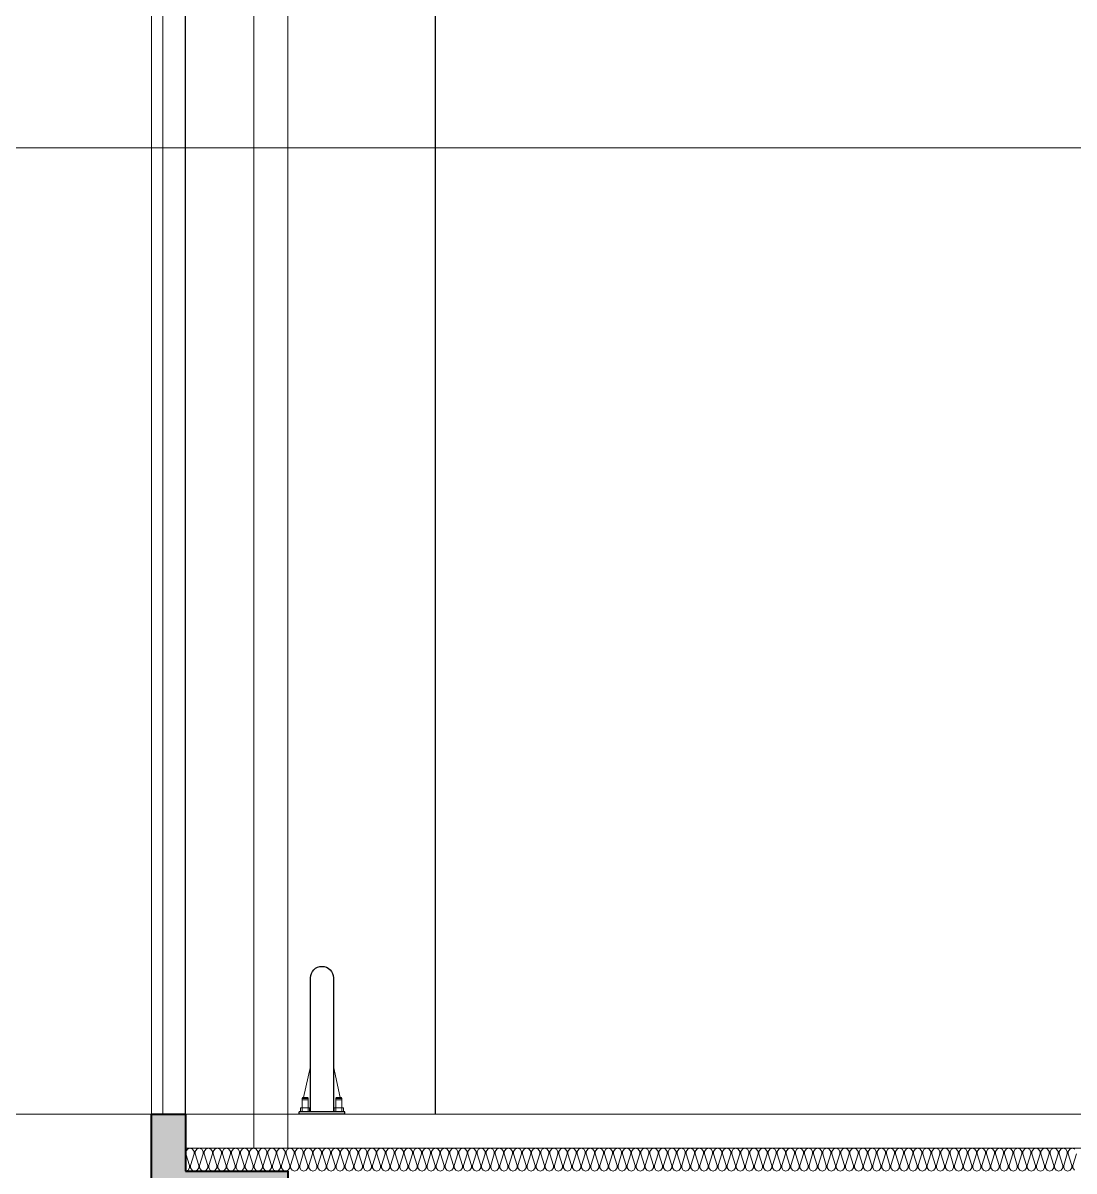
# Model space of a CAD drawing. Header units: millimetres. Extents: x 0 to 420000, y 0 to 297000.
# Drawn here: x 154798 to 159420, y 168250 to 173299 of the extents above; entities that cross this region are included whole.
import ezdxf

# ---------------------------------------------------------------- set-up
doc = ezdxf.new("R2010")
doc.units = ezdxf.units.MM
doc.linetypes.add('CEN', pattern=[62, 60, -1, 0, -1])
for name, color, linetype, lineweight in [('A-AXIS-LINE', 1, 'CEN', 15), ('A-CONC-LIN1', 2, 'Continuous', 40), ('A-ELEV-LIN2', 7, 'Continuous', 25), ('A-ELEV-LIN3', 8, 'Continuous', 18), ('A-WAXM-PANL', 6, 'Continuous', 20), ('A-XXXX-FIN2', 6, 'Continuous', 20), ('A-XXXX-INSL1', 15, 'Continuous', 18), ('A-XXXX-INSL2', 8, 'Continuous', 18)]:
    doc.layers.add(name, color=color, linetype=linetype, lineweight=lineweight)
doc.layers.add('A-CONC-SOLD', color=253, linetype='CEN')

# ---------------------------------------------------------------- blocks, each defined once
blk = doc.blocks.new('axis(220316)')
at = {"layer": 'A-AXIS-LINE', "ltscale": 1000}
for p, q in [((4631788.1, -426868.7), (4955413.1, -426868.7)), ((4631788.1, -431118.7), (4955413.1, -431118.7))]:
    blk.add_line(p, q, dxfattribs=at)
blk = doc.blocks.new('횡지하층')
at = {"layer": 'A-CONC-SOLD'}
h = blk.add_hatch(color=256, dxfattribs=at)
h.dxf.hatch_style = 1
h.paths.add_polyline_path([(4890650.6, -238161.1), (4890250.6, -238161.1), (4890250.6, -237111.1), (4890100.6, -237111.1), (4890100.6, -237361.1), (4889650.6, -237361.1), (4889650.6, -238361.1), (4889600.6, -238361.1), (4889600.6, -239061.1), (4889950.6, -239061.1), (4889950.6, -247661.1), (4889200.6, -247661.1), (4889200.6, -247111.1), (4889000.6, -247111.1), (4889000.6, -247661.1), (4758200.6, -247661.1), (4758200.6, -247111.1), (4758000.6, -247111.1), (4758000.6, -247661.1), (4757250.6, -247661.1), (4757250.6, -239061.1), (4757600.6, -239061.1), (4757600.6, -238361.1), (4757550.6, -238361.1), (4757550.6, -237361.1), (4757100.6, -237361.1), (4757100.6, -237111.1), (4756950.6, -237111.1), (4756950.6, -238161.1), (4756550.6, -238161.1), (4756550.6, -247961.1), (4890650.6, -247961.1)])
at = {"layer": 'A-CONC-LIN1'}
blk.add_lwpolyline([(4756550.6, -247961.1), (4756550.6, -238161.1), (4756950.6, -238161.1), (4756950.6, -237111.1), (4757100.6, -237111.1), (4757100.6, -237361.1), (4757550.6, -237361.1), (4757550.6, -238361.1), (4757600.6, -238361.1), (4757600.6, -239061.1), (4757250.6, -239061.1), (4757250.6, -247661.1), (4758000.6, -247661.1), (4758000.6, -247111.1), (4758200.6, -247111.1), (4758200.6, -247661.1), (4889000.6, -247661.1)], dxfattribs=at)
at = {"layer": 'A-XXXX-FIN2'}
blk.add_line((4757100.6, -237111.1), (4890100.6, -237111.1), dxfattribs=at)
at = {"layer": 'A-XXXX-INSL2'}
blk.add_line((4757100.4, -237261.1), (4890100.5, -237261.1), dxfattribs=at)
for points in [[(4761009.6, -237357.1), (4761002.6, -237347.1), (4761002.6, -237336.1), (4761018.6, -237286.1)], [(4761011.6, -237265.1), (4761000.6, -237261.1), (4760989.6, -237265.1), (4760982.6, -237275.1), (4760982.6, -237286.1), (4760998.6, -237336.1), (4760998.6, -237347.1), (4760991.6, -237357.1), (4760980.6, -237361.1), (4760969.6, -237357.1), (4760962.6, -237347.1), (4760962.6, -237336.1), (4760978.6, -237286.1), (4760978.6, -237275.1), (4760971.6, -237265.1), (4760960.6, -237261.1), (4760949.6, -237265.1), (4760942.6, -237275.1), (4760942.6, -237286.1), (4760958.6, -237336.1), (4760958.6, -237347.1), (4760951.6, -237357.1), (4760940.6, -237361.1), (4760929.6, -237357.1), (4760922.6, -237347.1), (4760922.6, -237336.1), (4760938.6, -237286.1), (4760938.6, -237275.1), (4760931.6, -237265.1), (4760920.6, -237261.1), (4760909.6, -237265.1), (4760902.6, -237275.1), (4760902.6, -237286.1), (4760918.6, -237336.1), (4760918.6, -237347.1), (4760911.6, -237357.1), (4760900.6, -237361.1), (4760889.6, -237357.1), (4760882.6, -237347.1), (4760882.6, -237336.1), (4760898.6, -237286.1), (4760898.6, -237275.1), (4760891.6, -237265.1), (4760880.6, -237261.1), (4760869.6, -237265.1), (4760862.6, -237275.1), (4760862.6, -237286.1), (4760878.6, -237336.1), (4760878.6, -237347.1), (4760871.6, -237357.1), (4760860.6, -237361.1), (4760849.6, -237357.1), (4760842.6, -237347.1), (4760842.6, -237336.1), (4760858.6, -237286.1), (4760858.6, -237275.1), (4760851.6, -237265.1), (4760840.6, -237261.1), (4760829.6, -237265.1), (4760822.6, -237275.1), (4760822.6, -237286.1), (4760838.6, -237336.1), (4760838.6, -237347.1), (4760831.6, -237357.1), (4760820.6, -237361.1), (4760809.6, -237357.1), (4760802.6, -237347.1), (4760802.6, -237336.1), (4760818.6, -237286.1), (4760818.6, -237275.1), (4760811.6, -237265.1), (4760800.6, -237261.1), (4760789.6, -237265.1), (4760782.6, -237275.1), (4760782.6, -237286.1), (4760798.6, -237336.1), (4760798.6, -237347.1), (4760791.6, -237357.1), (4760780.6, -237361.1), (4760769.6, -237357.1), (4760762.6, -237347.1), (4760762.6, -237336.1), (4760778.6, -237286.1), (4760778.6, -237275.1), (4760771.6, -237265.1), (4760760.6, -237261.1), (4760749.6, -237265.1), (4760742.6, -237275.1), (4760742.6, -237286.1), (4760758.6, -237336.1), (4760758.6, -237347.1), (4760751.6, -237357.1), (4760740.6, -237361.1), (4760729.6, -237357.1), (4760722.6, -237347.1), (4760722.6, -237336.1), (4760738.6, -237286.1), (4760738.6, -237275.1), (4760731.6, -237265.1), (4760720.6, -237261.1), (4760709.6, -237265.1), (4760702.6, -237275.1), (4760702.6, -237286.1), (4760718.6, -237336.1), (4760718.6, -237347.1), (4760711.6, -237357.1), (4760700.6, -237361.1), (4760689.6, -237357.1), (4760682.6, -237347.1), (4760682.6, -237336.1), (4760698.6, -237286.1), (4760698.6, -237275.1), (4760691.6, -237265.1), (4760680.6, -237261.1), (4760669.6, -237265.1), (4760662.6, -237275.1), (4760662.6, -237286.1), (4760678.6, -237336.1), (4760678.6, -237347.1), (4760671.6, -237357.1), (4760660.6, -237361.1), (4760649.6, -237357.1), (4760642.6, -237347.1), (4760642.6, -237336.1), (4760658.6, -237286.1), (4760658.6, -237275.1), (4760651.6, -237265.1), (4760640.6, -237261.1), (4760629.6, -237265.1), (4760622.6, -237275.1), (4760622.6, -237286.1), (4760638.6, -237336.1), (4760638.6, -237347.1), (4760631.6, -237357.1), (4760620.6, -237361.1), (4760609.6, -237357.1), (4760602.6, -237347.1), (4760602.6, -237336.1), (4760618.6, -237286.1), (4760618.6, -237275.1), (4760611.6, -237265.1), (4760600.6, -237261.1), (4760589.6, -237265.1), (4760582.6, -237275.1), (4760582.6, -237286.1), (4760598.6, -237336.1), (4760598.6, -237347.1), (4760591.6, -237357.1), (4760580.6, -237361.1), (4760569.6, -237357.1), (4760562.6, -237347.1), (4760562.6, -237336.1), (4760578.6, -237286.1), (4760578.6, -237275.1), (4760571.6, -237265.1), (4760560.6, -237261.1), (4760549.6, -237265.1), (4760542.6, -237275.1), (4760542.6, -237286.1), (4760558.6, -237336.1), (4760558.6, -237347.1), (4760551.6, -237357.1), (4760540.6, -237361.1), (4760529.6, -237357.1), (4760522.6, -237347.1), (4760522.6, -237336.1), (4760538.6, -237286.1), (4760538.6, -237275.1), (4760531.6, -237265.1), (4760520.6, -237261.1), (4760509.6, -237265.1), (4760502.6, -237275.1), (4760502.6, -237286.1), (4760518.6, -237336.1), (4760518.6, -237347.1), (4760511.6, -237357.1), (4760500.6, -237361.1), (4760489.6, -237357.1), (4760482.6, -237347.1), (4760482.6, -237336.1), (4760498.6, -237286.1), (4760498.6, -237275.1), (4760491.6, -237265.1), (4760480.6, -237261.1), (4760469.6, -237265.1), (4760462.6, -237275.1), (4760462.6, -237286.1), (4760478.6, -237336.1), (4760478.6, -237347.1), (4760471.6, -237357.1), (4760460.6, -237361.1), (4760449.6, -237357.1), (4760442.6, -237347.1), (4760442.6, -237336.1), (4760458.6, -237286.1), (4760458.6, -237275.1), (4760451.6, -237265.1), (4760440.6, -237261.1), (4760429.6, -237265.1), (4760422.6, -237275.1), (4760422.6, -237286.1), (4760438.6, -237336.1), (4760438.6, -237347.1), (4760431.6, -237357.1), (4760420.6, -237361.1), (4760409.6, -237357.1), (4760402.6, -237347.1), (4760402.6, -237336.1), (4760418.6, -237286.1), (4760418.6, -237275.1), (4760411.6, -237265.1), (4760400.6, -237261.1), (4760389.6, -237265.1), (4760382.6, -237275.1), (4760382.6, -237286.1), (4760398.6, -237336.1), (4760398.6, -237347.1), (4760391.6, -237357.1), (4760380.6, -237361.1), (4760369.6, -237357.1), (4760362.6, -237347.1), (4760362.6, -237336.1), (4760378.6, -237286.1), (4760378.6, -237275.1), (4760371.6, -237265.1), (4760360.6, -237261.1), (4760349.6, -237265.1), (4760342.6, -237275.1), (4760342.6, -237286.1), (4760358.6, -237336.1), (4760358.6, -237347.1), (4760351.6, -237357.1), (4760340.6, -237361.1), (4760329.6, -237357.1), (4760322.6, -237347.1), (4760322.6, -237336.1), (4760338.6, -237286.1), (4760338.6, -237275.1), (4760331.6, -237265.1), (4760320.6, -237261.1), (4760309.6, -237265.1), (4760302.6, -237275.1), (4760302.6, -237286.1), (4760318.6, -237336.1), (4760318.6, -237347.1), (4760311.6, -237357.1), (4760300.6, -237361.1), (4760289.6, -237357.1), (4760282.6, -237347.1), (4760282.6, -237336.1), (4760298.6, -237286.1), (4760298.6, -237275.1), (4760291.6, -237265.1), (4760280.6, -237261.1), (4760269.6, -237265.1), (4760262.6, -237275.1), (4760262.6, -237286.1), (4760278.6, -237336.1), (4760278.6, -237347.1), (4760271.6, -237357.1), (4760260.6, -237361.1), (4760249.6, -237357.1), (4760242.6, -237347.1), (4760242.6, -237336.1), (4760258.6, -237286.1), (4760258.6, -237275.1), (4760251.6, -237265.1), (4760240.6, -237261.1), (4760229.6, -237265.1), (4760222.6, -237275.1), (4760222.6, -237286.1), (4760238.6, -237336.1), (4760238.6, -237347.1), (4760231.6, -237357.1), (4760220.6, -237361.1), (4760209.6, -237357.1), (4760202.6, -237347.1), (4760202.6, -237336.1), (4760218.6, -237286.1), (4760218.6, -237275.1), (4760211.6, -237265.1), (4760200.6, -237261.1), (4760189.6, -237265.1), (4760182.6, -237275.1), (4760182.6, -237286.1), (4760198.6, -237336.1), (4760198.6, -237347.1), (4760191.6, -237357.1), (4760180.6, -237361.1), (4760169.6, -237357.1), (4760162.6, -237347.1), (4760162.6, -237336.1), (4760178.6, -237286.1), (4760178.6, -237275.1), (4760171.6, -237265.1), (4760160.6, -237261.1), (4760149.6, -237265.1), (4760142.6, -237275.1), (4760142.6, -237286.1), (4760158.6, -237336.1), (4760158.6, -237347.1), (4760151.6, -237357.1), (4760140.6, -237361.1), (4760129.6, -237357.1), (4760122.6, -237347.1), (4760122.6, -237336.1), (4760138.6, -237286.1), (4760138.6, -237275.1), (4760131.6, -237265.1), (4760120.6, -237261.1), (4760109.6, -237265.1), (4760102.6, -237275.1), (4760102.6, -237286.1), (4760118.6, -237336.1), (4760118.6, -237347.1), (4760111.6, -237357.1), (4760100.6, -237361.1), (4760089.6, -237357.1), (4760082.6, -237347.1), (4760082.6, -237336.1), (4760098.6, -237286.1), (4760098.6, -237275.1), (4760091.6, -237265.1), (4760080.6, -237261.1), (4760069.6, -237265.1), (4760062.6, -237275.1), (4760062.6, -237286.1), (4760078.6, -237336.1), (4760078.6, -237347.1), (4760071.6, -237357.1), (4760060.6, -237361.1), (4760049.6, -237357.1), (4760042.6, -237347.1), (4760042.6, -237336.1), (4760058.6, -237286.1), (4760058.6, -237275.1), (4760051.6, -237265.1), (4760040.6, -237261.1), (4760029.6, -237265.1), (4760022.6, -237275.1), (4760022.6, -237286.1), (4760038.6, -237336.1), (4760038.6, -237347.1), (4760031.6, -237357.1), (4760020.6, -237361.1), (4760009.6, -237357.1), (4760002.6, -237347.1), (4760002.6, -237336.1), (4760018.6, -237286.1), (4760018.6, -237275.1), (4760011.6, -237265.1), (4760000.6, -237261.1), (4759989.6, -237265.1), (4759982.6, -237275.1), (4759982.6, -237286.1), (4759998.6, -237336.1), (4759998.6, -237347.1), (4759991.6, -237357.1), (4759980.6, -237361.1), (4759969.6, -237357.1), (4759962.6, -237347.1), (4759962.6, -237336.1), (4759978.6, -237286.1), (4759978.6, -237275.1), (4759971.6, -237265.1), (4759960.6, -237261.1), (4759949.6, -237265.1), (4759942.6, -237275.1), (4759942.6, -237286.1), (4759958.6, -237336.1), (4759958.6, -237347.1), (4759951.6, -237357.1), (4759940.6, -237361.1), (4759929.6, -237357.1), (4759922.6, -237347.1), (4759922.6, -237336.1), (4759938.6, -237286.1), (4759938.6, -237275.1), (4759931.6, -237265.1), (4759920.6, -237261.1), (4759909.6, -237265.1), (4759902.6, -237275.1), (4759902.6, -237286.1), (4759918.6, -237336.1), (4759918.6, -237347.1), (4759911.6, -237357.1), (4759900.6, -237361.1), (4759889.6, -237357.1), (4759882.6, -237347.1), (4759882.6, -237336.1), (4759898.6, -237286.1), (4759898.6, -237275.1), (4759891.6, -237265.1), (4759880.6, -237261.1), (4759869.6, -237265.1), (4759862.6, -237275.1), (4759862.6, -237286.1), (4759878.6, -237336.1), (4759878.6, -237347.1), (4759871.6, -237357.1), (4759860.6, -237361.1), (4759849.6, -237357.1), (4759842.6, -237347.1), (4759842.6, -237336.1), (4759858.6, -237286.1), (4759858.6, -237275.1), (4759851.6, -237265.1), (4759840.6, -237261.1), (4759829.6, -237265.1), (4759822.6, -237275.1), (4759822.6, -237286.1), (4759838.6, -237336.1), (4759838.6, -237347.1), (4759831.6, -237357.1), (4759820.6, -237361.1), (4759809.6, -237357.1), (4759802.6, -237347.1), (4759802.6, -237336.1), (4759818.6, -237286.1), (4759818.6, -237275.1), (4759811.6, -237265.1), (4759800.6, -237261.1), (4759789.6, -237265.1), (4759782.6, -237275.1), (4759782.6, -237286.1), (4759798.6, -237336.1), (4759798.6, -237347.1), (4759791.6, -237357.1), (4759780.6, -237361.1), (4759769.6, -237357.1), (4759762.6, -237347.1), (4759762.6, -237336.1), (4759778.6, -237286.1), (4759778.6, -237275.1), (4759771.6, -237265.1), (4759760.6, -237261.1), (4759749.6, -237265.1), (4759742.6, -237275.1), (4759742.6, -237286.1), (4759758.6, -237336.1), (4759758.6, -237347.1), (4759751.6, -237357.1), (4759740.6, -237361.1), (4759729.6, -237357.1), (4759722.6, -237347.1), (4759722.6, -237336.1), (4759738.6, -237286.1), (4759738.6, -237275.1), (4759731.6, -237265.1), (4759720.6, -237261.1), (4759709.6, -237265.1), (4759702.6, -237275.1), (4759702.6, -237286.1), (4759718.6, -237336.1), (4759718.6, -237347.1), (4759711.6, -237357.1), (4759700.6, -237361.1), (4759689.6, -237357.1), (4759682.6, -237347.1), (4759682.6, -237336.1), (4759698.6, -237286.1), (4759698.6, -237275.1), (4759691.6, -237265.1), (4759680.6, -237261.1), (4759669.6, -237265.1), (4759662.6, -237275.1), (4759662.6, -237286.1), (4759678.6, -237336.1), (4759678.6, -237347.1), (4759671.6, -237357.1), (4759660.6, -237361.1), (4759649.6, -237357.1), (4759642.6, -237347.1), (4759642.6, -237336.1), (4759658.6, -237286.1), (4759658.6, -237275.1), (4759651.6, -237265.1), (4759640.6, -237261.1), (4759629.6, -237265.1), (4759622.6, -237275.1), (4759622.6, -237286.1), (4759638.6, -237336.1), (4759638.6, -237347.1), (4759631.6, -237357.1), (4759620.6, -237361.1), (4759609.6, -237357.1), (4759602.6, -237347.1), (4759602.6, -237336.1), (4759618.6, -237286.1), (4759618.6, -237275.1), (4759611.6, -237265.1), (4759600.6, -237261.1), (4759589.6, -237265.1), (4759582.6, -237275.1), (4759582.6, -237286.1), (4759598.6, -237336.1), (4759598.6, -237347.1), (4759591.6, -237357.1), (4759580.6, -237361.1), (4759569.6, -237357.1), (4759562.6, -237347.1), (4759562.6, -237336.1), (4759578.6, -237286.1), (4759578.6, -237275.1), (4759571.6, -237265.1), (4759560.6, -237261.1), (4759549.6, -237265.1), (4759542.6, -237275.1), (4759542.6, -237286.1), (4759558.6, -237336.1), (4759558.6, -237347.1), (4759551.6, -237357.1), (4759540.6, -237361.1), (4759529.6, -237357.1), (4759522.6, -237347.1), (4759522.6, -237336.1), (4759538.6, -237286.1), (4759538.6, -237275.1), (4759531.6, -237265.1), (4759520.6, -237261.1), (4759509.6, -237265.1), (4759502.6, -237275.1), (4759502.6, -237286.1), (4759518.6, -237336.1), (4759518.6, -237347.1), (4759511.6, -237357.1), (4759500.6, -237361.1), (4759489.6, -237357.1), (4759482.6, -237347.1), (4759482.6, -237336.1), (4759498.6, -237286.1), (4759498.6, -237275.1), (4759491.6, -237265.1), (4759480.6, -237261.1), (4759469.6, -237265.1), (4759462.6, -237275.1), (4759462.6, -237286.1), (4759478.6, -237336.1), (4759478.6, -237347.1), (4759471.6, -237357.1), (4759460.6, -237361.1), (4759449.6, -237357.1), (4759442.6, -237347.1), (4759442.6, -237336.1), (4759458.6, -237286.1), (4759458.6, -237275.1), (4759451.6, -237265.1), (4759440.6, -237261.1), (4759429.6, -237265.1), (4759422.6, -237275.1), (4759422.6, -237286.1), (4759438.6, -237336.1), (4759438.6, -237347.1), (4759431.6, -237357.1), (4759420.6, -237361.1), (4759409.6, -237357.1), (4759402.6, -237347.1), (4759402.6, -237336.1), (4759418.6, -237286.1), (4759418.6, -237275.1), (4759411.6, -237265.1), (4759400.6, -237261.1), (4759389.6, -237265.1), (4759382.6, -237275.1), (4759382.6, -237286.1), (4759398.6, -237336.1), (4759398.6, -237347.1), (4759391.6, -237357.1), (4759380.6, -237361.1), (4759369.6, -237357.1), (4759362.6, -237347.1), (4759362.6, -237336.1), (4759378.6, -237286.1), (4759378.6, -237275.1), (4759371.6, -237265.1), (4759360.6, -237261.1), (4759349.6, -237265.1), (4759342.6, -237275.1), (4759342.6, -237286.1), (4759358.6, -237336.1), (4759358.6, -237347.1), (4759351.6, -237357.1), (4759340.6, -237361.1), (4759329.6, -237357.1), (4759322.6, -237347.1), (4759322.6, -237336.1), (4759338.6, -237286.1), (4759338.6, -237275.1), (4759331.6, -237265.1), (4759320.6, -237261.1), (4759309.6, -237265.1), (4759302.6, -237275.1), (4759302.6, -237286.1), (4759318.6, -237336.1), (4759318.6, -237347.1), (4759311.6, -237357.1), (4759300.6, -237361.1), (4759289.6, -237357.1), (4759282.6, -237347.1), (4759282.6, -237336.1), (4759298.6, -237286.1), (4759298.6, -237275.1), (4759291.6, -237265.1), (4759280.6, -237261.1), (4759269.6, -237265.1), (4759262.6, -237275.1), (4759262.6, -237286.1), (4759278.6, -237336.1), (4759278.6, -237347.1), (4759271.6, -237357.1), (4759260.6, -237361.1), (4759249.6, -237357.1), (4759242.6, -237347.1), (4759242.6, -237336.1), (4759258.6, -237286.1), (4759258.6, -237275.1), (4759251.6, -237265.1), (4759240.6, -237261.1), (4759229.6, -237265.1), (4759222.6, -237275.1), (4759222.6, -237286.1), (4759238.6, -237336.1), (4759238.6, -237347.1), (4759231.6, -237357.1), (4759220.6, -237361.1), (4759209.6, -237357.1), (4759202.6, -237347.1), (4759202.6, -237336.1), (4759218.6, -237286.1), (4759218.6, -237275.1), (4759211.6, -237265.1), (4759200.6, -237261.1), (4759189.6, -237265.1), (4759182.6, -237275.1), (4759182.6, -237286.1), (4759198.6, -237336.1), (4759198.6, -237347.1), (4759191.6, -237357.1), (4759180.6, -237361.1), (4759169.6, -237357.1), (4759162.6, -237347.1), (4759162.6, -237336.1), (4759178.6, -237286.1), (4759178.6, -237275.1), (4759171.6, -237265.1), (4759160.6, -237261.1), (4759149.6, -237265.1), (4759142.6, -237275.1), (4759142.6, -237286.1), (4759158.6, -237336.1), (4759158.6, -237347.1), (4759151.6, -237357.1), (4759140.6, -237361.1), (4759129.6, -237357.1), (4759122.6, -237347.1), (4759122.6, -237336.1), (4759138.6, -237286.1), (4759138.6, -237275.1), (4759131.6, -237265.1), (4759120.6, -237261.1), (4759109.6, -237265.1), (4759102.6, -237275.1), (4759102.6, -237286.1), (4759118.6, -237336.1), (4759118.6, -237347.1), (4759111.6, -237357.1), (4759100.6, -237361.1), (4759089.6, -237357.1), (4759082.6, -237347.1), (4759082.6, -237336.1), (4759098.6, -237286.1), (4759098.6, -237275.1), (4759091.6, -237265.1), (4759080.6, -237261.1), (4759069.6, -237265.1), (4759062.6, -237275.1), (4759062.6, -237286.1), (4759078.6, -237336.1), (4759078.6, -237347.1), (4759071.6, -237357.1), (4759060.6, -237361.1), (4759049.6, -237357.1), (4759042.6, -237347.1), (4759042.6, -237336.1), (4759058.6, -237286.1), (4759058.6, -237275.1), (4759051.6, -237265.1), (4759040.6, -237261.1), (4759029.6, -237265.1), (4759022.6, -237275.1), (4759022.6, -237286.1), (4759038.6, -237336.1), (4759038.6, -237347.1), (4759031.6, -237357.1), (4759020.6, -237361.1), (4759009.6, -237357.1), (4759002.6, -237347.1), (4759002.6, -237336.1), (4759018.6, -237286.1), (4759018.6, -237275.1), (4759011.6, -237265.1), (4759000.6, -237261.1), (4758989.6, -237265.1), (4758982.6, -237275.1), (4758982.6, -237286.1), (4758998.6, -237336.1), (4758998.6, -237347.1), (4758991.6, -237357.1), (4758980.6, -237361.1), (4758969.6, -237357.1), (4758962.6, -237347.1), (4758962.6, -237336.1), (4758978.6, -237286.1), (4758978.6, -237275.1), (4758971.6, -237265.1), (4758960.6, -237261.1), (4758949.6, -237265.1), (4758942.6, -237275.1), (4758942.6, -237286.1), (4758958.6, -237336.1), (4758958.6, -237347.1), (4758951.6, -237357.1), (4758940.6, -237361.1), (4758929.6, -237357.1), (4758922.6, -237347.1), (4758922.6, -237336.1), (4758938.6, -237286.1), (4758938.6, -237275.1), (4758931.6, -237265.1), (4758920.6, -237261.1), (4758909.6, -237265.1), (4758902.6, -237275.1), (4758902.6, -237286.1), (4758918.6, -237336.1), (4758918.6, -237347.1), (4758911.6, -237357.1), (4758900.6, -237361.1), (4758889.6, -237357.1), (4758882.6, -237347.1), (4758882.6, -237336.1), (4758898.6, -237286.1), (4758898.6, -237275.1), (4758891.6, -237265.1), (4758880.6, -237261.1), (4758869.6, -237265.1), (4758862.6, -237275.1), (4758862.6, -237286.1), (4758878.6, -237336.1), (4758878.6, -237347.1), (4758871.6, -237357.1), (4758860.6, -237361.1), (4758849.6, -237357.1), (4758842.6, -237347.1), (4758842.6, -237336.1), (4758858.6, -237286.1), (4758858.6, -237275.1), (4758851.6, -237265.1), (4758840.6, -237261.1), (4758829.6, -237265.1), (4758822.6, -237275.1), (4758822.6, -237286.1), (4758838.6, -237336.1), (4758838.6, -237347.1), (4758831.6, -237357.1), (4758820.6, -237361.1), (4758809.6, -237357.1), (4758802.6, -237347.1), (4758802.6, -237336.1), (4758818.6, -237286.1), (4758818.6, -237275.1), (4758811.6, -237265.1), (4758800.6, -237261.1), (4758789.6, -237265.1), (4758782.6, -237275.1), (4758782.6, -237286.1), (4758798.6, -237336.1), (4758798.6, -237347.1), (4758791.6, -237357.1), (4758780.6, -237361.1), (4758769.6, -237357.1), (4758762.6, -237347.1), (4758762.6, -237336.1), (4758778.6, -237286.1), (4758778.6, -237275.1), (4758771.6, -237265.1), (4758760.6, -237261.1), (4758749.6, -237265.1), (4758742.6, -237275.1), (4758742.6, -237286.1), (4758758.6, -237336.1), (4758758.6, -237347.1), (4758751.6, -237357.1), (4758740.6, -237361.1), (4758729.6, -237357.1), (4758722.6, -237347.1), (4758722.6, -237336.1), (4758738.6, -237286.1), (4758738.6, -237275.1), (4758731.6, -237265.1), (4758720.6, -237261.1), (4758709.6, -237265.1), (4758702.6, -237275.1), (4758702.6, -237286.1), (4758718.6, -237336.1), (4758718.6, -237347.1), (4758711.6, -237357.1), (4758700.6, -237361.1), (4758689.6, -237357.1), (4758682.6, -237347.1), (4758682.6, -237336.1), (4758698.6, -237286.1), (4758698.6, -237275.1), (4758691.6, -237265.1), (4758680.6, -237261.1), (4758669.6, -237265.1), (4758662.6, -237275.1), (4758662.6, -237286.1), (4758678.6, -237336.1), (4758678.6, -237347.1), (4758671.6, -237357.1), (4758660.6, -237361.1), (4758649.6, -237357.1), (4758642.6, -237347.1), (4758642.6, -237336.1), (4758658.6, -237286.1), (4758658.6, -237275.1), (4758651.6, -237265.1), (4758640.6, -237261.1), (4758629.6, -237265.1), (4758622.6, -237275.1), (4758622.6, -237286.1), (4758638.6, -237336.1), (4758638.6, -237347.1), (4758631.6, -237357.1), (4758620.6, -237361.1), (4758609.6, -237357.1), (4758602.6, -237347.1), (4758602.6, -237336.1), (4758618.6, -237286.1), (4758618.6, -237275.1), (4758611.6, -237265.1), (4758600.6, -237261.1), (4758589.6, -237265.1), (4758582.6, -237275.1), (4758582.6, -237286.1), (4758598.6, -237336.1), (4758598.6, -237347.1), (4758591.6, -237357.1), (4758580.6, -237361.1), (4758569.6, -237357.1), (4758562.6, -237347.1), (4758562.6, -237336.1), (4758578.6, -237286.1), (4758578.6, -237275.1), (4758571.6, -237265.1), (4758560.6, -237261.1), (4758549.6, -237265.1), (4758542.6, -237275.1), (4758542.6, -237286.1), (4758558.6, -237336.1), (4758558.6, -237347.1), (4758551.6, -237357.1), (4758540.6, -237361.1), (4758529.6, -237357.1), (4758522.6, -237347.1), (4758522.6, -237336.1), (4758538.6, -237286.1), (4758538.6, -237275.1), (4758531.6, -237265.1), (4758520.6, -237261.1), (4758509.6, -237265.1), (4758502.6, -237275.1), (4758502.6, -237286.1), (4758518.6, -237336.1), (4758518.6, -237347.1), (4758511.6, -237357.1), (4758500.6, -237361.1), (4758489.6, -237357.1), (4758482.6, -237347.1), (4758482.6, -237336.1), (4758498.6, -237286.1), (4758498.6, -237275.1), (4758491.6, -237265.1), (4758480.6, -237261.1), (4758469.6, -237265.1), (4758462.6, -237275.1), (4758462.6, -237286.1), (4758478.6, -237336.1), (4758478.6, -237347.1), (4758471.6, -237357.1), (4758460.6, -237361.1), (4758449.6, -237357.1), (4758442.6, -237347.1), (4758442.6, -237336.1), (4758458.6, -237286.1), (4758458.6, -237275.1), (4758451.6, -237265.1), (4758440.6, -237261.1), (4758429.6, -237265.1), (4758422.6, -237275.1), (4758422.6, -237286.1), (4758438.6, -237336.1), (4758438.6, -237347.1), (4758431.6, -237357.1), (4758420.6, -237361.1), (4758409.6, -237357.1), (4758402.6, -237347.1), (4758402.6, -237336.1), (4758418.6, -237286.1), (4758418.6, -237275.1), (4758411.6, -237265.1), (4758400.6, -237261.1), (4758389.6, -237265.1), (4758382.6, -237275.1), (4758382.6, -237286.1), (4758398.6, -237336.1), (4758398.6, -237347.1), (4758391.6, -237357.1), (4758380.6, -237361.1), (4758369.6, -237357.1), (4758362.6, -237347.1), (4758362.6, -237336.1), (4758378.6, -237286.1), (4758378.6, -237275.1), (4758371.6, -237265.1), (4758360.6, -237261.1), (4758349.6, -237265.1), (4758342.6, -237275.1), (4758342.6, -237286.1), (4758358.6, -237336.1), (4758358.6, -237347.1), (4758351.6, -237357.1), (4758340.6, -237361.1), (4758329.6, -237357.1), (4758322.6, -237347.1), (4758322.6, -237336.1), (4758338.6, -237286.1), (4758338.6, -237275.1), (4758331.6, -237265.1), (4758320.6, -237261.1), (4758309.6, -237265.1), (4758302.6, -237275.1), (4758302.6, -237286.1), (4758318.6, -237336.1), (4758318.6, -237347.1), (4758311.6, -237357.1), (4758300.6, -237361.1), (4758289.6, -237357.1), (4758282.6, -237347.1), (4758282.6, -237336.1), (4758298.6, -237286.1), (4758298.6, -237275.1), (4758291.6, -237265.1), (4758280.6, -237261.1), (4758269.6, -237265.1), (4758262.6, -237275.1), (4758262.6, -237286.1), (4758278.6, -237336.1), (4758278.6, -237347.1), (4758271.6, -237357.1), (4758260.6, -237361.1), (4758249.6, -237357.1), (4758242.6, -237347.1), (4758242.6, -237336.1), (4758258.6, -237286.1), (4758258.6, -237275.1), (4758251.6, -237265.1), (4758240.6, -237261.1), (4758229.6, -237265.1), (4758222.6, -237275.1), (4758222.6, -237286.1), (4758238.6, -237336.1), (4758238.6, -237347.1), (4758231.6, -237357.1), (4758220.6, -237361.1), (4758209.6, -237357.1), (4758202.6, -237347.1), (4758202.6, -237336.1), (4758218.6, -237286.1), (4758218.6, -237275.1), (4758211.6, -237265.1), (4758200.6, -237261.1), (4758189.6, -237265.1), (4758182.6, -237275.1), (4758182.6, -237286.1), (4758198.6, -237336.1), (4758198.6, -237347.1), (4758191.6, -237357.1), (4758180.6, -237361.1), (4758169.6, -237357.1), (4758162.6, -237347.1), (4758162.6, -237336.1), (4758178.6, -237286.1), (4758178.6, -237275.1), (4758171.6, -237265.1), (4758160.6, -237261.1), (4758149.6, -237265.1), (4758142.6, -237275.1), (4758142.6, -237286.1), (4758158.6, -237336.1), (4758158.6, -237347.1), (4758151.6, -237357.1), (4758140.6, -237361.1), (4758129.6, -237357.1), (4758122.6, -237347.1), (4758122.6, -237336.1), (4758138.6, -237286.1), (4758138.6, -237275.1), (4758131.6, -237265.1), (4758120.6, -237261.1), (4758109.6, -237265.1), (4758102.6, -237275.1), (4758102.6, -237286.1), (4758118.6, -237336.1), (4758118.6, -237347.1), (4758111.6, -237357.1), (4758100.6, -237361.1), (4758089.6, -237357.1), (4758082.6, -237347.1), (4758082.6, -237336.1), (4758098.6, -237286.1), (4758098.6, -237275.1), (4758091.6, -237265.1), (4758080.6, -237261.1), (4758069.6, -237265.1), (4758062.6, -237275.1), (4758062.6, -237286.1), (4758078.6, -237336.1), (4758078.6, -237347.1), (4758071.6, -237357.1), (4758060.6, -237361.1), (4758049.6, -237357.1), (4758042.6, -237347.1), (4758042.6, -237336.1), (4758058.6, -237286.1), (4758058.6, -237275.1), (4758051.6, -237265.1), (4758040.6, -237261.1), (4758029.6, -237265.1), (4758022.6, -237275.1), (4758022.6, -237286.1), (4758038.6, -237336.1), (4758038.6, -237347.1), (4758031.6, -237357.1), (4758020.6, -237361.1), (4758009.6, -237357.1), (4758002.6, -237347.1), (4758002.6, -237336.1), (4758018.6, -237286.1), (4758018.6, -237275.1), (4758011.6, -237265.1), (4758000.6, -237261.1), (4757989.6, -237265.1), (4757982.6, -237275.1), (4757982.6, -237286.1), (4757998.6, -237336.1), (4757998.6, -237347.1), (4757991.6, -237357.1), (4757980.6, -237361.1), (4757969.6, -237357.1), (4757962.6, -237347.1), (4757962.6, -237336.1), (4757978.6, -237286.1), (4757978.6, -237275.1), (4757971.6, -237265.1), (4757960.6, -237261.1), (4757949.6, -237265.1), (4757942.6, -237275.1), (4757942.6, -237286.1), (4757958.6, -237336.1), (4757958.6, -237347.1), (4757951.6, -237357.1), (4757940.6, -237361.1), (4757929.6, -237357.1), (4757922.6, -237347.1), (4757922.6, -237336.1), (4757938.6, -237286.1), (4757938.6, -237275.1), (4757931.6, -237265.1), (4757920.6, -237261.1), (4757909.6, -237265.1), (4757902.6, -237275.1), (4757902.6, -237286.1), (4757918.6, -237336.1), (4757918.6, -237347.1), (4757911.6, -237357.1), (4757900.6, -237361.1), (4757889.6, -237357.1), (4757882.6, -237347.1), (4757882.6, -237336.1), (4757898.6, -237286.1), (4757898.6, -237275.1), (4757891.6, -237265.1), (4757880.6, -237261.1), (4757869.6, -237265.1), (4757862.6, -237275.1), (4757862.6, -237286.1), (4757878.6, -237336.1), (4757878.6, -237347.1), (4757871.6, -237357.1), (4757860.6, -237361.1), (4757849.6, -237357.1), (4757842.6, -237347.1), (4757842.6, -237336.1), (4757858.6, -237286.1), (4757858.6, -237275.1), (4757851.6, -237265.1), (4757840.6, -237261.1), (4757829.6, -237265.1), (4757822.6, -237275.1), (4757822.6, -237286.1), (4757838.6, -237336.1), (4757838.6, -237347.1), (4757831.6, -237357.1), (4757820.6, -237361.1), (4757809.6, -237357.1), (4757802.6, -237347.1), (4757802.6, -237336.1), (4757818.6, -237286.1), (4757818.6, -237275.1), (4757811.6, -237265.1), (4757800.6, -237261.1), (4757789.6, -237265.1), (4757782.6, -237275.1), (4757782.6, -237286.1), (4757798.6, -237336.1), (4757798.6, -237347.1), (4757791.6, -237357.1), (4757780.6, -237361.1), (4757769.6, -237357.1), (4757762.6, -237347.1), (4757762.6, -237336.1), (4757778.6, -237286.1), (4757778.6, -237275.1), (4757771.6, -237265.1), (4757760.6, -237261.1), (4757749.6, -237265.1), (4757742.6, -237275.1), (4757742.6, -237286.1), (4757758.6, -237336.1), (4757758.6, -237347.1), (4757751.6, -237357.1), (4757740.6, -237361.1), (4757729.6, -237357.1), (4757722.6, -237347.1), (4757722.6, -237336.1), (4757738.6, -237286.1), (4757738.6, -237275.1), (4757731.6, -237265.1), (4757720.6, -237261.1), (4757709.6, -237265.1), (4757702.6, -237275.1), (4757702.6, -237286.1), (4757718.6, -237336.1), (4757718.6, -237347.1), (4757711.6, -237357.1), (4757700.6, -237361.1), (4757689.6, -237357.1), (4757682.6, -237347.1), (4757682.6, -237336.1), (4757698.6, -237286.1), (4757698.6, -237275.1), (4757691.6, -237265.1), (4757680.6, -237261.1), (4757669.6, -237265.1), (4757662.6, -237275.1), (4757662.6, -237286.1), (4757678.6, -237336.1), (4757678.6, -237347.1), (4757671.6, -237357.1), (4757660.6, -237361.1), (4757649.6, -237357.1), (4757642.6, -237347.1), (4757642.6, -237336.1), (4757658.6, -237286.1), (4757658.6, -237275.1), (4757651.6, -237265.1), (4757640.6, -237261.1), (4757629.6, -237265.1), (4757622.6, -237275.1), (4757622.6, -237286.1), (4757638.6, -237336.1), (4757638.6, -237347.1), (4757631.6, -237357.1), (4757620.6, -237361.1), (4757609.6, -237357.1), (4757602.6, -237347.1), (4757602.6, -237336.1), (4757618.6, -237286.1), (4757618.6, -237275.1), (4757611.6, -237265.1), (4757600.6, -237261.1), (4757589.6, -237265.1), (4757582.6, -237275.1), (4757582.6, -237286.1), (4757598.6, -237336.1), (4757598.6, -237347.1), (4757591.6, -237357.1), (4757580.6, -237361.1), (4757569.6, -237357.1), (4757562.6, -237347.1), (4757562.6, -237336.1), (4757578.6, -237286.1), (4757578.6, -237275.1), (4757571.6, -237265.1), (4757560.6, -237261.1), (4757549.6, -237265.1), (4757542.6, -237275.1), (4757542.6, -237286.1), (4757558.6, -237336.1), (4757558.6, -237347.1), (4757551.6, -237357.1), (4757540.6, -237361.1), (4757529.6, -237357.1), (4757522.6, -237347.1), (4757522.6, -237336.1), (4757538.6, -237286.1), (4757538.6, -237275.1), (4757531.6, -237265.1), (4757520.6, -237261.1), (4757509.6, -237265.1), (4757502.6, -237275.1), (4757502.6, -237286.1), (4757518.6, -237336.1), (4757518.6, -237347.1), (4757511.6, -237357.1), (4757500.6, -237361.1), (4757489.6, -237357.1), (4757482.6, -237347.1), (4757482.6, -237336.1), (4757498.6, -237286.1), (4757498.6, -237275.1), (4757491.6, -237265.1), (4757480.6, -237261.1), (4757469.6, -237265.1), (4757462.6, -237275.1), (4757462.6, -237286.1), (4757478.6, -237336.1), (4757478.6, -237347.1), (4757471.6, -237357.1), (4757460.6, -237361.1), (4757449.6, -237357.1), (4757442.6, -237347.1), (4757442.6, -237336.1), (4757458.6, -237286.1), (4757458.6, -237275.1), (4757451.6, -237265.1), (4757440.6, -237261.1), (4757429.6, -237265.1), (4757422.6, -237275.1), (4757422.6, -237286.1), (4757438.6, -237336.1), (4757438.6, -237347.1), (4757431.6, -237357.1), (4757420.6, -237361.1), (4757409.6, -237357.1), (4757402.6, -237347.1), (4757402.6, -237336.1), (4757418.6, -237286.1), (4757418.6, -237275.1), (4757411.6, -237265.1), (4757400.6, -237261.1), (4757389.6, -237265.1), (4757382.6, -237275.1), (4757382.6, -237286.1), (4757398.6, -237336.1), (4757398.6, -237347.1), (4757391.6, -237357.1), (4757380.6, -237361.1), (4757369.6, -237357.1), (4757362.6, -237347.1), (4757362.6, -237336.1), (4757378.6, -237286.1), (4757378.6, -237275.1), (4757371.6, -237265.1), (4757360.6, -237261.1), (4757349.6, -237265.1), (4757342.6, -237275.1), (4757342.6, -237286.1), (4757358.6, -237336.1), (4757358.6, -237347.1), (4757351.6, -237357.1), (4757340.6, -237361.1), (4757329.6, -237357.1), (4757322.6, -237347.1), (4757322.6, -237336.1), (4757338.6, -237286.1), (4757338.6, -237275.1), (4757331.6, -237265.1), (4757320.6, -237261.1), (4757309.6, -237265.1), (4757302.6, -237275.1), (4757302.6, -237286.1), (4757318.6, -237336.1), (4757318.6, -237347.1), (4757311.6, -237357.1), (4757300.6, -237361.1), (4757289.6, -237357.1), (4757282.6, -237347.1), (4757282.6, -237336.1), (4757298.6, -237286.1), (4757298.6, -237275.1), (4757291.6, -237265.1), (4757280.6, -237261.1), (4757269.6, -237265.1), (4757262.6, -237275.1), (4757262.6, -237286.1), (4757278.6, -237336.1), (4757278.6, -237347.1), (4757271.6, -237357.1), (4757260.6, -237361.1), (4757249.6, -237357.1), (4757242.6, -237347.1), (4757242.6, -237336.1), (4757258.6, -237286.1), (4757258.6, -237275.1), (4757251.6, -237265.1), (4757240.6, -237261.1), (4757229.6, -237265.1), (4757222.6, -237275.1), (4757222.6, -237286.1), (4757238.6, -237336.1), (4757238.6, -237347.1), (4757231.6, -237357.1), (4757220.6, -237361.1), (4757209.6, -237357.1), (4757202.6, -237347.1), (4757202.6, -237336.1), (4757218.6, -237286.1), (4757218.6, -237275.1), (4757211.6, -237265.1), (4757200.6, -237261.1), (4757189.6, -237265.1), (4757182.6, -237275.1), (4757182.6, -237286.1), (4757198.6, -237336.1), (4757198.6, -237347.1), (4757191.6, -237357.1), (4757180.6, -237361.1), (4757169.6, -237357.1), (4757162.6, -237347.1), (4757162.6, -237336.1), (4757178.6, -237286.1), (4757178.6, -237275.1), (4757171.6, -237265.1), (4757160.6, -237261.1), (4757149.6, -237265.1), (4757142.6, -237275.1), (4757142.6, -237286.1), (4757158.6, -237336.1), (4757158.6, -237347.1), (4757151.6, -237357.1), (4757140.6, -237361.1), (4757129.6, -237357.1), (4757122.6, -237347.1), (4757122.6, -237336.1), (4757138.6, -237286.1), (4757138.6, -237275.1), (4757131.6, -237265.1), (4757120.6, -237261.1), (4757109.6, -237265.1), (4757102.6, -237275.1), (4757102.6, -237286.1), (4757118.6, -237336.1), (4757118.6, -237347.1), (4757111.6, -237357.1), (4757100.6, -237361.1)]]:
    blk.add_lwpolyline(points, dxfattribs=at)
blk = doc.blocks.new('횡3층')
at = {"layer": 'A-ELEV-LIN2'}
for p, q in [((4757100.6, -247068.7), (4757100.6, -238318.7)), ((4758200.6, -247068.7), (4758200.6, -238818.7))]:
    blk.add_line(p, q, dxfattribs=at)
at = {"layer": 'A-WAXM-PANL'}
for p, q in [((4756950.6, -247068.7), (4756950.6, -237068.7)), ((4757000.6, -247068.7), (4757000.6, -237068.7))]:
    blk.add_line(p, q, dxfattribs=at)
at = {"layer": 'A-XXXX-INSL1'}
for points in [[(4757400.6, -247218.7), (4757400.6, -238318.7), (4758700.6, -238318.7), (4758700.6, -237868.7)], [(4757550.6, -247218.7), (4757550.6, -238468.7), (4758850.6, -238468.7), (4758850.6, -237868.7)]]:
    blk.add_lwpolyline(points, dxfattribs=at)
blk = doc.blocks.new('추락방지볼라드')
at = {"layer": 'A-ELEV-LIN2'}
for p, q in [((-100, 10), (100, 10)), ((-100, 0), (-100, 10)), ((-100, 0), (100, 0)), ((100, 0), (100, 10))]:
    blk.add_line(p, q, dxfattribs=at)
for points in [[(-50, 600), (-50, 10)], [(50, 10), (50, 600)]]:
    blk.add_lwpolyline(points, dxfattribs=at)
blk.add_arc((0, 600), 50, 0, 180, dxfattribs=at)
at = {"layer": 'A-ELEV-LIN3'}
for p, q in [((-50, 210), (-80.5, 73.2)), ((50, 210), (80.5, 73.2)), ((-85.4, 73.2), (-87.8, 70.9)), ((-87.8, 71), (-60.8, 69.6)), ((-87.8, 70.9), (-87.8, 11.6)), ((-87.8, 67.3), (-60.8, 66)), ((-87.8, 63.7), (-60.8, 62.3)), ((-85.4, 73.2), (-63.2, 73.2)), ((-63.2, 73.2), (-60.8, 70.9)), ((-60.8, 70.9), (-60.8, 11.6)), ((63.2, 73.2), (60.8, 70.9)), ((87.8, 71), (60.8, 69.6)), ((60.8, 70.9), (60.8, 11.6)), ((87.8, 67.3), (60.8, 66)), ((87.8, 63.7), (60.8, 62.3)), ((85.4, 73.2), (63.2, 73.2)), ((85.4, 73.2), (87.8, 70.9)), ((87.8, 70.9), (87.8, 11.6)), ((-98.6, 11.6), (-98.6, 10)), ((-98.6, 11.6), (-50, 11.6)), ((-94.3, 28.2), (-54.3, 28.2)), ((-94.3, 28.2), (-94.3, 11.6)), ((-54.3, 28.2), (-54.3, 11.6)), ((-50, 11.6), (-50, 10)), ((50, 11.6), (50, 10)), ((98.6, 11.6), (50, 11.6)), ((94.3, 28.2), (54.3, 28.2)), ((54.3, 28.2), (54.3, 11.6)), ((94.3, 28.2), (94.3, 11.6)), ((98.6, 11.6), (98.6, 10))]:
    blk.add_line(p, q, dxfattribs=at)

msp = doc.modelspace()

# ---------------------------------------------------------------- block references
at = {"xscale": -1}
msp.add_blockref('추락방지볼라드', (156112.5, 168500), dxfattribs=at)
at = {"layer": 'A-AXIS-LINE'}
msp.add_blockref('axis(220316)', (-4581588.1, 599618.7), dxfattribs=at)
at = {"layer": 'A-CONC-LIN1'}
for name, p in [('횡3층', (-4601588.1, 415568.7)), ('횡지하층', (-4601588.1, 405611.1))]:
    msp.add_blockref(name, p, dxfattribs=at)

doc.saveas('drawing.dxf')
